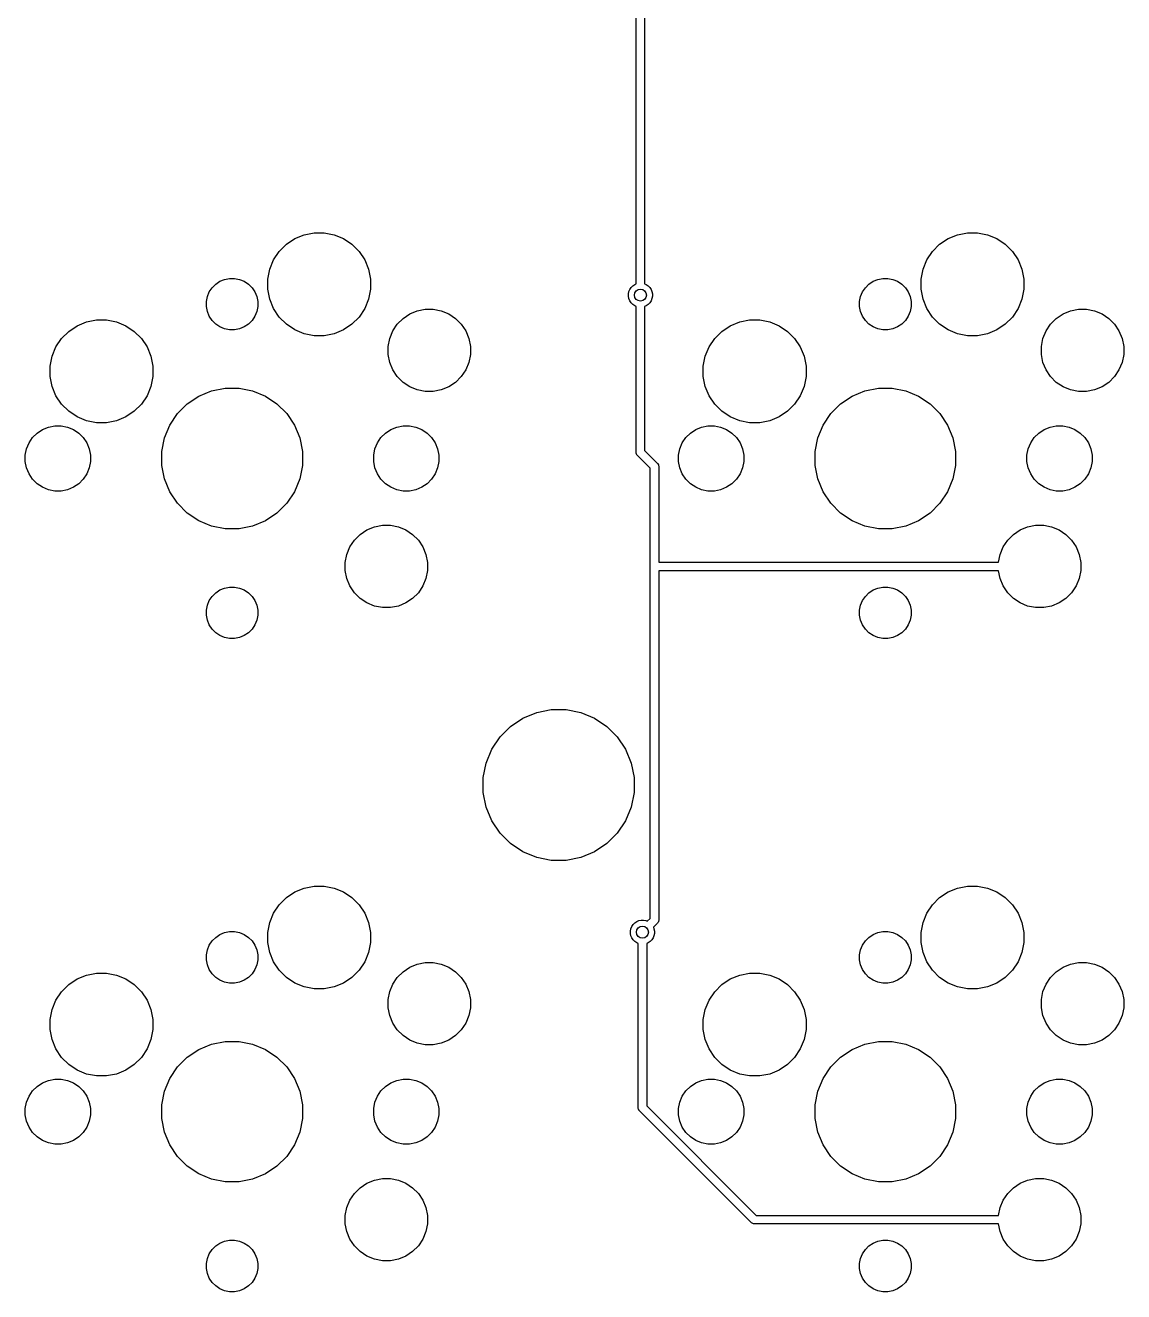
# Model space of a CAD drawing. Extents: x 111 to 185, y -151 to -34.
# Drawn here: x 111.44 to 143.47, y -144.95 to -108.02 of the extents above; entities that cross this region are included whole.
import ezdxf

# ---------------------------------------------------------------- set-up
doc = ezdxf.new("R2010")
doc.units = 0
doc.layers.add('BLACK', color=7, linetype='CONTINUOUS')

msp = doc.modelspace()

# ---------------------------------------------------------------- linework, layer by layer
at = {"layer": 'BLACK', "linetype": 'CONTINUOUS'}
for p, q in [((129.256, -115.56), (129.256, -104.686)), ((129.506, -104.875), (129.506, -115.56)), ((119.577, -114.128), (119.867, -114.07)), ((119.867, -114.07), (120.163, -114.07)), ((120.163, -114.07), (120.453, -114.128)), ((138.627, -114.128), (138.917, -114.07)), ((138.917, -114.07), (139.213, -114.07)), ((139.213, -114.07), (139.503, -114.128)), ((118.85, -114.614), (119.059, -114.405)), ((119.059, -114.405), (119.304, -114.241)), ((119.304, -114.241), (119.577, -114.128)), ((120.453, -114.128), (120.726, -114.241)), ((120.726, -114.241), (120.971, -114.405)), ((120.971, -114.405), (121.18, -114.614)), ((137.9, -114.614), (138.109, -114.405)), ((138.109, -114.405), (138.354, -114.241)), ((138.354, -114.241), (138.627, -114.128)), ((139.503, -114.128), (139.776, -114.241)), ((139.776, -114.241), (140.021, -114.405)), ((140.021, -114.405), (140.23, -114.614)), ((118.686, -114.859), (118.85, -114.614)), ((121.18, -114.614), (121.344, -114.859)), ((137.736, -114.859), (137.9, -114.614)), ((140.23, -114.614), (140.394, -114.859)), ((118.515, -115.422), (118.573, -115.132)), ((118.573, -115.132), (118.686, -114.859)), ((121.344, -114.859), (121.457, -115.132)), ((121.457, -115.132), (121.515, -115.422)), ((137.565, -115.422), (137.623, -115.132)), ((137.623, -115.132), (137.736, -114.859)), ((140.394, -114.859), (140.507, -115.132)), ((140.507, -115.132), (140.565, -115.422)), ((116.892, -115.672), (116.997, -115.567)), ((116.997, -115.567), (117.12, -115.485)), ((117.12, -115.485), (117.256, -115.429)), ((117.256, -115.429), (117.401, -115.4)), ((117.401, -115.4), (117.549, -115.4)), ((117.549, -115.4), (117.694, -115.429)), ((117.694, -115.429), (117.83, -115.485)), ((117.83, -115.485), (117.953, -115.567)), ((117.953, -115.567), (118.058, -115.672)), ((118.515, -115.718), (118.515, -115.422)), ((121.515, -115.422), (121.515, -115.718)), ((129.158, -115.616), (129.215, -115.577)), ((129.215, -115.577), (129.256, -115.56)), ((129.506, -115.56), (129.547, -115.577)), ((129.547, -115.577), (129.604, -115.616)), ((135.942, -115.672), (136.047, -115.567)), ((136.047, -115.567), (136.17, -115.485)), ((136.17, -115.485), (136.306, -115.429)), ((136.306, -115.429), (136.451, -115.4)), ((136.451, -115.4), (136.599, -115.4)), ((136.599, -115.4), (136.744, -115.429)), ((136.744, -115.429), (136.88, -115.485)), ((136.88, -115.485), (137.003, -115.567)), ((137.003, -115.567), (137.108, -115.672)), ((137.565, -115.718), (137.565, -115.422)), ((140.565, -115.422), (140.565, -115.718)), ((116.725, -116.076), (116.754, -115.931)), ((116.754, -115.931), (116.81, -115.795)), ((116.81, -115.795), (116.892, -115.672)), ((118.058, -115.672), (118.14, -115.795)), ((118.14, -115.795), (118.196, -115.931)), ((118.196, -115.931), (118.225, -116.076)), ((118.573, -116.008), (118.515, -115.718)), ((121.515, -115.718), (121.457, -116.008)), ((129.031, -115.853), (129.045, -115.785)), ((129.031, -115.922), (129.031, -115.853)), ((129.045, -115.99), (129.031, -115.922)), ((129.045, -115.785), (129.071, -115.722)), ((129.071, -115.722), (129.109, -115.664)), ((129.109, -115.664), (129.158, -115.616)), ((129.604, -115.616), (129.653, -115.664)), ((129.653, -115.664), (129.691, -115.722)), ((129.691, -115.722), (129.718, -115.785)), ((129.718, -115.785), (129.731, -115.853)), ((129.731, -115.922), (129.718, -115.99)), ((129.731, -115.853), (129.731, -115.922)), ((135.775, -116.076), (135.804, -115.931)), ((135.804, -115.931), (135.86, -115.795)), ((135.86, -115.795), (135.942, -115.672)), ((137.108, -115.672), (137.19, -115.795)), ((137.19, -115.795), (137.246, -115.931)), ((137.246, -115.931), (137.275, -116.076)), ((137.623, -116.008), (137.565, -115.718)), ((140.565, -115.718), (140.507, -116.008)), ((116.725, -116.224), (116.725, -116.076)), ((116.754, -116.369), (116.725, -116.224)), ((118.225, -116.224), (118.196, -116.369)), ((118.225, -116.076), (118.225, -116.224)), ((118.686, -116.281), (118.573, -116.008)), ((118.85, -116.526), (118.686, -116.281)), ((121.344, -116.281), (121.18, -116.526)), ((121.457, -116.008), (121.344, -116.281)), ((122.875, -116.346), (123.107, -116.3)), ((123.107, -116.3), (123.343, -116.3)), ((123.343, -116.3), (123.575, -116.346)), ((129.071, -116.053), (129.045, -115.99)), ((129.109, -116.111), (129.071, -116.053)), ((129.158, -116.159), (129.109, -116.111)), ((129.215, -116.198), (129.158, -116.159)), ((129.256, -116.215), (129.215, -116.198)), ((129.256, -120.467), (129.256, -116.215)), ((129.547, -116.198), (129.506, -116.215)), ((129.506, -116.215), (129.506, -120.421)), ((129.604, -116.159), (129.547, -116.198)), ((129.653, -116.111), (129.604, -116.159)), ((129.691, -116.053), (129.653, -116.111)), ((129.718, -115.99), (129.691, -116.053)), ((135.775, -116.224), (135.775, -116.076)), ((135.804, -116.369), (135.775, -116.224)), ((137.275, -116.224), (137.246, -116.369)), ((137.275, -116.076), (137.275, -116.224)), ((137.736, -116.281), (137.623, -116.008)), ((137.9, -116.526), (137.736, -116.281)), ((140.394, -116.281), (140.23, -116.526)), ((140.507, -116.008), (140.394, -116.281)), ((141.925, -116.346), (142.157, -116.3)), ((142.157, -116.3), (142.393, -116.3)), ((142.393, -116.3), (142.625, -116.346)), ((112.954, -116.781), (113.227, -116.668)), ((113.227, -116.668), (113.517, -116.61)), ((113.517, -116.61), (113.813, -116.61)), ((113.813, -116.61), (114.103, -116.668)), ((114.103, -116.668), (114.376, -116.781)), ((116.81, -116.505), (116.754, -116.369)), ((116.892, -116.628), (116.81, -116.505)), ((116.997, -116.733), (116.892, -116.628)), ((118.058, -116.628), (117.953, -116.733)), ((118.14, -116.505), (118.058, -116.628)), ((118.196, -116.369), (118.14, -116.505)), ((119.059, -116.735), (118.85, -116.526)), ((121.18, -116.526), (120.971, -116.735)), ((122.293, -116.735), (122.46, -116.568)), ((122.46, -116.568), (122.657, -116.437)), ((122.657, -116.437), (122.875, -116.346)), ((123.575, -116.346), (123.793, -116.437)), ((123.793, -116.437), (123.99, -116.568)), ((123.99, -116.568), (124.157, -116.735)), ((132.004, -116.781), (132.277, -116.668)), ((132.277, -116.668), (132.567, -116.61)), ((132.567, -116.61), (132.863, -116.61)), ((132.863, -116.61), (133.153, -116.668)), ((133.153, -116.668), (133.426, -116.781)), ((135.86, -116.505), (135.804, -116.369)), ((135.942, -116.628), (135.86, -116.505)), ((136.047, -116.733), (135.942, -116.628)), ((137.108, -116.628), (137.003, -116.733)), ((137.19, -116.505), (137.108, -116.628)), ((137.246, -116.369), (137.19, -116.505)), ((138.109, -116.735), (137.9, -116.526)), ((140.23, -116.526), (140.021, -116.735)), ((141.343, -116.735), (141.51, -116.568)), ((141.51, -116.568), (141.707, -116.437)), ((141.707, -116.437), (141.925, -116.346)), ((142.625, -116.346), (142.843, -116.437)), ((142.843, -116.437), (143.04, -116.568)), ((143.04, -116.568), (143.207, -116.735)), ((112.5, -117.154), (112.709, -116.945)), ((112.709, -116.945), (112.954, -116.781)), ((114.376, -116.781), (114.621, -116.945)), ((114.621, -116.945), (114.83, -117.154)), ((117.12, -116.815), (116.997, -116.733)), ((117.256, -116.871), (117.12, -116.815)), ((117.401, -116.9), (117.256, -116.871)), ((117.549, -116.9), (117.401, -116.9)), ((117.694, -116.871), (117.549, -116.9)), ((117.83, -116.815), (117.694, -116.871)), ((117.953, -116.733), (117.83, -116.815)), ((119.304, -116.899), (119.059, -116.735)), ((119.577, -117.012), (119.304, -116.899)), ((119.867, -117.07), (119.577, -117.012)), ((120.163, -117.07), (119.867, -117.07)), ((120.453, -117.012), (120.163, -117.07)), ((120.726, -116.899), (120.453, -117.012)), ((120.971, -116.735), (120.726, -116.899)), ((122.071, -117.15), (122.162, -116.932)), ((122.162, -116.932), (122.293, -116.735)), ((124.157, -116.735), (124.288, -116.932)), ((124.288, -116.932), (124.379, -117.15)), ((131.55, -117.154), (131.759, -116.945)), ((131.759, -116.945), (132.004, -116.781)), ((133.426, -116.781), (133.671, -116.945)), ((133.671, -116.945), (133.88, -117.154)), ((136.17, -116.815), (136.047, -116.733)), ((136.306, -116.871), (136.17, -116.815)), ((136.451, -116.9), (136.306, -116.871)), ((136.599, -116.9), (136.451, -116.9)), ((136.744, -116.871), (136.599, -116.9)), ((136.88, -116.815), (136.744, -116.871)), ((137.003, -116.733), (136.88, -116.815)), ((138.354, -116.899), (138.109, -116.735)), ((138.627, -117.012), (138.354, -116.899)), ((138.917, -117.07), (138.627, -117.012)), ((139.213, -117.07), (138.917, -117.07)), ((139.503, -117.012), (139.213, -117.07)), ((139.776, -116.899), (139.503, -117.012)), ((140.021, -116.735), (139.776, -116.899)), ((141.121, -117.15), (141.212, -116.932)), ((141.212, -116.932), (141.343, -116.735)), ((143.207, -116.735), (143.338, -116.932)), ((143.338, -116.932), (143.429, -117.15)), ((112.223, -117.672), (112.336, -117.399)), ((112.336, -117.399), (112.5, -117.154)), ((114.83, -117.154), (114.994, -117.399)), ((114.994, -117.399), (115.107, -117.672)), ((122.025, -117.382), (122.071, -117.15)), ((122.025, -117.618), (122.025, -117.382)), ((124.379, -117.15), (124.425, -117.382)), ((124.425, -117.382), (124.425, -117.618)), ((131.273, -117.672), (131.386, -117.399)), ((131.386, -117.399), (131.55, -117.154)), ((133.88, -117.154), (134.044, -117.399)), ((134.044, -117.399), (134.157, -117.672)), ((141.075, -117.382), (141.121, -117.15)), ((141.075, -117.618), (141.075, -117.382)), ((143.429, -117.15), (143.475, -117.382)), ((143.475, -117.382), (143.475, -117.618)), ((112.165, -117.962), (112.223, -117.672)), ((115.107, -117.672), (115.165, -117.962)), ((122.071, -117.85), (122.025, -117.618)), ((124.425, -117.618), (124.379, -117.85)), ((131.215, -117.962), (131.273, -117.672)), ((134.157, -117.672), (134.215, -117.962)), ((141.121, -117.85), (141.075, -117.618)), ((143.475, -117.618), (143.429, -117.85)), ((112.165, -118.258), (112.165, -117.962)), ((115.165, -117.962), (115.165, -118.258)), ((122.162, -118.068), (122.071, -117.85)), ((122.293, -118.265), (122.162, -118.068)), ((124.288, -118.068), (124.157, -118.265)), ((124.379, -117.85), (124.288, -118.068)), ((131.215, -118.258), (131.215, -117.962)), ((134.215, -117.962), (134.215, -118.258)), ((141.212, -118.068), (141.121, -117.85)), ((141.343, -118.265), (141.212, -118.068)), ((143.338, -118.068), (143.207, -118.265)), ((143.429, -117.85), (143.338, -118.068)), ((112.223, -118.548), (112.165, -118.258)), ((115.165, -118.258), (115.107, -118.548)), ((122.46, -118.432), (122.293, -118.265)), ((122.657, -118.563), (122.46, -118.432)), ((123.99, -118.432), (123.793, -118.563)), ((124.157, -118.265), (123.99, -118.432)), ((131.273, -118.548), (131.215, -118.258)), ((134.215, -118.258), (134.157, -118.548)), ((141.51, -118.432), (141.343, -118.265)), ((141.707, -118.563), (141.51, -118.432)), ((143.04, -118.432), (142.843, -118.563)), ((143.207, -118.265), (143.04, -118.432)), ((112.336, -118.821), (112.223, -118.548)), ((112.5, -119.066), (112.336, -118.821)), ((114.994, -118.821), (114.83, -119.066)), ((115.107, -118.548), (114.994, -118.821)), ((116.168, -119.058), (116.504, -118.833)), ((116.504, -118.833), (116.877, -118.679)), ((116.877, -118.679), (117.273, -118.6)), ((117.273, -118.6), (117.677, -118.6)), ((117.677, -118.6), (118.073, -118.679)), ((118.073, -118.679), (118.446, -118.833)), ((118.446, -118.833), (118.782, -119.058)), ((122.875, -118.654), (122.657, -118.563)), ((123.107, -118.7), (122.875, -118.654)), ((123.343, -118.7), (123.107, -118.7)), ((123.575, -118.654), (123.343, -118.7)), ((123.793, -118.563), (123.575, -118.654)), ((131.386, -118.821), (131.273, -118.548)), ((131.55, -119.066), (131.386, -118.821)), ((134.044, -118.821), (133.88, -119.066)), ((134.157, -118.548), (134.044, -118.821)), ((135.218, -119.058), (135.554, -118.833)), ((135.554, -118.833), (135.927, -118.679)), ((135.927, -118.679), (136.323, -118.6)), ((136.323, -118.6), (136.727, -118.6)), ((136.727, -118.6), (137.123, -118.679)), ((137.123, -118.679), (137.496, -118.833)), ((137.496, -118.833), (137.832, -119.058)), ((141.925, -118.654), (141.707, -118.563)), ((142.157, -118.7), (141.925, -118.654)), ((142.393, -118.7), (142.157, -118.7)), ((142.625, -118.654), (142.393, -118.7)), ((142.843, -118.563), (142.625, -118.654)), ((112.709, -119.275), (112.5, -119.066)), ((112.954, -119.439), (112.709, -119.275)), ((114.621, -119.275), (114.376, -119.439)), ((114.83, -119.066), (114.621, -119.275)), ((115.883, -119.343), (116.168, -119.058)), ((118.782, -119.058), (119.067, -119.343)), ((131.759, -119.275), (131.55, -119.066)), ((132.004, -119.439), (131.759, -119.275)), ((133.671, -119.275), (133.426, -119.439)), ((133.88, -119.066), (133.671, -119.275)), ((134.933, -119.343), (135.218, -119.058)), ((137.832, -119.058), (138.117, -119.343)), ((113.227, -119.552), (112.954, -119.439)), ((113.517, -119.61), (113.227, -119.552)), ((113.813, -119.61), (113.517, -119.61)), ((114.103, -119.552), (113.813, -119.61)), ((114.376, -119.439), (114.103, -119.552)), ((115.658, -119.679), (115.883, -119.343)), ((119.067, -119.343), (119.292, -119.679)), ((132.277, -119.552), (132.004, -119.439)), ((132.567, -119.61), (132.277, -119.552)), ((132.863, -119.61), (132.567, -119.61)), ((133.153, -119.552), (132.863, -119.61)), ((133.426, -119.439), (133.153, -119.552)), ((134.708, -119.679), (134.933, -119.343)), ((138.117, -119.343), (138.342, -119.679)), ((111.657, -120.044), (111.789, -119.912)), ((111.789, -119.912), (111.945, -119.808)), ((111.945, -119.808), (112.118, -119.737)), ((112.118, -119.737), (112.301, -119.7)), ((112.301, -119.7), (112.489, -119.7)), ((112.489, -119.7), (112.672, -119.737)), ((112.672, -119.737), (112.845, -119.808)), ((112.845, -119.808), (113.001, -119.912)), ((113.001, -119.912), (113.133, -120.044)), ((115.504, -120.052), (115.658, -119.679)), ((119.292, -119.679), (119.446, -120.052)), ((121.817, -120.044), (121.949, -119.912)), ((121.949, -119.912), (122.105, -119.808)), ((122.105, -119.808), (122.278, -119.737)), ((122.278, -119.737), (122.461, -119.7)), ((122.461, -119.7), (122.649, -119.7)), ((122.649, -119.7), (122.832, -119.737)), ((122.832, -119.737), (123.005, -119.808)), ((123.005, -119.808), (123.161, -119.912)), ((123.161, -119.912), (123.293, -120.044)), ((130.707, -120.044), (130.839, -119.912)), ((130.839, -119.912), (130.995, -119.808)), ((130.995, -119.808), (131.168, -119.737)), ((131.168, -119.737), (131.351, -119.7)), ((131.351, -119.7), (131.539, -119.7)), ((131.539, -119.7), (131.722, -119.737)), ((131.722, -119.737), (131.895, -119.808)), ((131.895, -119.808), (132.051, -119.912)), ((132.051, -119.912), (132.183, -120.044)), ((134.554, -120.052), (134.708, -119.679)), ((138.342, -119.679), (138.496, -120.052)), ((140.867, -120.044), (140.999, -119.912)), ((140.999, -119.912), (141.155, -119.808)), ((141.155, -119.808), (141.328, -119.737)), ((141.328, -119.737), (141.511, -119.7)), ((141.511, -119.7), (141.699, -119.7)), ((141.699, -119.7), (141.882, -119.737)), ((141.882, -119.737), (142.055, -119.808)), ((142.055, -119.808), (142.211, -119.912)), ((142.211, -119.912), (142.343, -120.044)), ((111.445, -120.556), (111.482, -120.373)), ((111.482, -120.373), (111.553, -120.2)), ((111.553, -120.2), (111.657, -120.044)), ((113.133, -120.044), (113.237, -120.2)), ((113.237, -120.2), (113.308, -120.373)), ((113.308, -120.373), (113.345, -120.556)), ((115.425, -120.448), (115.504, -120.052)), ((119.446, -120.052), (119.525, -120.448)), ((121.605, -120.556), (121.642, -120.373)), ((121.642, -120.373), (121.713, -120.2)), ((121.713, -120.2), (121.817, -120.044)), ((123.293, -120.044), (123.397, -120.2)), ((123.397, -120.2), (123.468, -120.373)), ((123.468, -120.373), (123.505, -120.556)), ((130.495, -120.556), (130.532, -120.373)), ((130.532, -120.373), (130.603, -120.2)), ((130.603, -120.2), (130.707, -120.044)), ((132.183, -120.044), (132.287, -120.2)), ((132.287, -120.2), (132.358, -120.373)), ((132.358, -120.373), (132.395, -120.556)), ((134.475, -120.448), (134.554, -120.052)), ((138.496, -120.052), (138.575, -120.448)), ((140.655, -120.556), (140.692, -120.373)), ((140.692, -120.373), (140.763, -120.2)), ((140.763, -120.2), (140.867, -120.044)), ((142.343, -120.044), (142.447, -120.2)), ((142.447, -120.2), (142.518, -120.373)), ((142.518, -120.373), (142.555, -120.556)), ((111.445, -120.744), (111.445, -120.556)), ((111.482, -120.927), (111.445, -120.744)), ((113.345, -120.744), (113.308, -120.927)), ((113.345, -120.556), (113.345, -120.744)), ((115.425, -120.852), (115.425, -120.448)), ((119.525, -120.448), (119.525, -120.852)), ((121.605, -120.744), (121.605, -120.556)), ((121.642, -120.927), (121.605, -120.744)), ((123.505, -120.744), (123.468, -120.927)), ((123.505, -120.556), (123.505, -120.744)), ((129.256, -120.473), (129.256, -120.467)), ((129.256, -120.479), (129.256, -120.473)), ((129.258, -120.498), (129.256, -120.479)), ((129.256, -120.479), (129.256, -120.479)), ((129.265, -120.521), (129.258, -120.498)), ((129.277, -120.543), (129.265, -120.521)), ((129.292, -120.562), (129.277, -120.543)), ((129.297, -120.566), (129.292, -120.562)), ((129.665, -120.934), (129.297, -120.566)), ((129.506, -120.421), (129.874, -120.789)), ((130.495, -120.744), (130.495, -120.556)), ((130.532, -120.927), (130.495, -120.744)), ((132.395, -120.744), (132.358, -120.927)), ((132.395, -120.556), (132.395, -120.744)), ((134.475, -120.852), (134.475, -120.448)), ((138.575, -120.448), (138.575, -120.852)), ((140.655, -120.744), (140.655, -120.556)), ((140.692, -120.927), (140.655, -120.744)), ((142.555, -120.744), (142.518, -120.927)), ((142.555, -120.556), (142.555, -120.744)), ((111.553, -121.1), (111.482, -120.927)), ((111.657, -121.256), (111.553, -121.1)), ((113.237, -121.1), (113.133, -121.256)), ((113.308, -120.927), (113.237, -121.1)), ((115.504, -121.248), (115.425, -120.852)), ((119.525, -120.852), (119.446, -121.248)), ((121.713, -121.1), (121.642, -120.927)), ((121.817, -121.256), (121.713, -121.1)), ((123.397, -121.1), (123.293, -121.256)), ((123.468, -120.927), (123.397, -121.1)), ((129.665, -123.327), (129.665, -120.934)), ((129.874, -120.789), (129.879, -120.793)), ((129.879, -120.793), (129.883, -120.798)), ((129.883, -120.798), (129.883, -120.798)), ((129.883, -120.798), (129.892, -120.81)), ((129.892, -120.81), (129.894, -120.812)), ((129.894, -120.812), (129.906, -120.834)), ((129.906, -120.834), (129.913, -120.857)), ((129.913, -120.857), (129.915, -120.876)), ((129.915, -120.876), (129.915, -120.876)), ((129.915, -120.876), (129.916, -120.882)), ((129.916, -120.882), (129.915, -120.888)), ((129.915, -120.888), (129.915, -123.675)), ((130.603, -121.1), (130.532, -120.927)), ((130.707, -121.256), (130.603, -121.1)), ((132.287, -121.1), (132.183, -121.256)), ((132.358, -120.927), (132.287, -121.1)), ((134.554, -121.248), (134.475, -120.852)), ((138.575, -120.852), (138.496, -121.248)), ((140.763, -121.1), (140.692, -120.927)), ((140.867, -121.256), (140.763, -121.1)), ((142.447, -121.1), (142.343, -121.256)), ((142.518, -120.927), (142.447, -121.1)), ((111.789, -121.388), (111.657, -121.256)), ((111.945, -121.492), (111.789, -121.388)), ((112.118, -121.563), (111.945, -121.492)), ((112.845, -121.492), (112.672, -121.563)), ((113.001, -121.388), (112.845, -121.492)), ((113.133, -121.256), (113.001, -121.388)), ((115.658, -121.621), (115.504, -121.248)), ((119.446, -121.248), (119.292, -121.621)), ((121.949, -121.388), (121.817, -121.256)), ((122.105, -121.492), (121.949, -121.388)), ((122.278, -121.563), (122.105, -121.492)), ((123.005, -121.492), (122.832, -121.563)), ((123.161, -121.388), (123.005, -121.492)), ((123.293, -121.256), (123.161, -121.388)), ((130.839, -121.388), (130.707, -121.256)), ((130.995, -121.492), (130.839, -121.388)), ((131.168, -121.563), (130.995, -121.492)), ((131.895, -121.492), (131.722, -121.563)), ((132.051, -121.388), (131.895, -121.492)), ((132.183, -121.256), (132.051, -121.388)), ((134.708, -121.621), (134.554, -121.248)), ((138.496, -121.248), (138.342, -121.621)), ((140.999, -121.388), (140.867, -121.256)), ((141.155, -121.492), (140.999, -121.388)), ((141.328, -121.563), (141.155, -121.492)), ((142.055, -121.492), (141.882, -121.563)), ((142.211, -121.388), (142.055, -121.492)), ((142.343, -121.256), (142.211, -121.388)), ((112.301, -121.6), (112.118, -121.563)), ((112.489, -121.6), (112.301, -121.6)), ((112.672, -121.563), (112.489, -121.6)), ((115.883, -121.957), (115.658, -121.621)), ((119.292, -121.621), (119.067, -121.957)), ((122.461, -121.6), (122.278, -121.563)), ((122.649, -121.6), (122.461, -121.6)), ((122.832, -121.563), (122.649, -121.6)), ((131.351, -121.6), (131.168, -121.563)), ((131.539, -121.6), (131.351, -121.6)), ((131.722, -121.563), (131.539, -121.6)), ((134.933, -121.957), (134.708, -121.621)), ((138.342, -121.621), (138.117, -121.957)), ((141.511, -121.6), (141.328, -121.563)), ((141.699, -121.6), (141.511, -121.6)), ((141.882, -121.563), (141.699, -121.6)), ((116.168, -122.242), (115.883, -121.957)), ((119.067, -121.957), (118.782, -122.242)), ((135.218, -122.242), (134.933, -121.957)), ((138.117, -121.957), (137.832, -122.242)), ((116.504, -122.467), (116.168, -122.242)), ((116.877, -122.621), (116.504, -122.467)), ((118.446, -122.467), (118.073, -122.621)), ((118.782, -122.242), (118.446, -122.467)), ((121.625, -122.646), (121.857, -122.6)), ((121.857, -122.6), (122.093, -122.6)), ((122.093, -122.6), (122.325, -122.646)), ((135.554, -122.467), (135.218, -122.242)), ((135.927, -122.621), (135.554, -122.467)), ((137.496, -122.467), (137.123, -122.621)), ((137.832, -122.242), (137.496, -122.467)), ((140.675, -122.646), (140.907, -122.6)), ((140.907, -122.6), (141.143, -122.6)), ((141.143, -122.6), (141.375, -122.646)), ((117.273, -122.7), (116.877, -122.621)), ((117.677, -122.7), (117.273, -122.7)), ((118.073, -122.621), (117.677, -122.7)), ((121.043, -123.035), (121.21, -122.868)), ((121.21, -122.868), (121.407, -122.737)), ((121.407, -122.737), (121.625, -122.646)), ((122.325, -122.646), (122.543, -122.737)), ((122.543, -122.737), (122.74, -122.868)), ((122.74, -122.868), (122.907, -123.035)), ((136.323, -122.7), (135.927, -122.621)), ((136.727, -122.7), (136.323, -122.7)), ((137.123, -122.621), (136.727, -122.7)), ((140.093, -123.035), (140.26, -122.868)), ((140.26, -122.868), (140.457, -122.737)), ((140.457, -122.737), (140.675, -122.646)), ((141.375, -122.646), (141.593, -122.737)), ((141.593, -122.737), (141.79, -122.868)), ((141.79, -122.868), (141.957, -123.035)), ((120.821, -123.45), (120.912, -123.232)), ((120.912, -123.232), (121.043, -123.035)), ((122.907, -123.035), (123.038, -123.232)), ((123.038, -123.232), (123.129, -123.45)), ((129.665, -123.823), (129.665, -123.327)), ((129.665, -123.327), (129.665, -123.327)), ((139.871, -123.45), (139.962, -123.232)), ((139.962, -123.232), (140.093, -123.035)), ((141.957, -123.035), (142.088, -123.232)), ((142.088, -123.232), (142.179, -123.45)), ((120.775, -123.682), (120.821, -123.45)), ((120.775, -123.918), (120.775, -123.682)), ((123.129, -123.45), (123.175, -123.682)), ((123.175, -123.682), (123.175, -123.918)), ((129.915, -123.675), (139.826, -123.675)), ((139.826, -123.675), (139.871, -123.45)), ((142.179, -123.45), (142.225, -123.682)), ((142.225, -123.682), (142.225, -123.918)), ((120.821, -124.15), (120.775, -123.918)), ((123.175, -123.918), (123.129, -124.15)), ((129.664, -123.829), (129.665, -123.823)), ((129.665, -123.835), (129.664, -123.829)), ((129.665, -134.064), (129.665, -123.835)), ((129.665, -123.835), (129.665, -123.835)), ((129.665, -123.835), (129.665, -123.835)), ((139.826, -123.925), (129.915, -123.925)), ((129.915, -123.925), (129.915, -134.11)), ((139.871, -124.15), (139.826, -123.925)), ((142.225, -123.918), (142.179, -124.15)), ((117.12, -124.485), (117.256, -124.429)), ((117.256, -124.429), (117.401, -124.4)), ((117.401, -124.4), (117.549, -124.4)), ((117.549, -124.4), (117.694, -124.429)), ((117.694, -124.429), (117.83, -124.485)), ((120.912, -124.368), (120.821, -124.15)), ((121.043, -124.565), (120.912, -124.368)), ((123.038, -124.368), (122.907, -124.565)), ((123.129, -124.15), (123.038, -124.368)), ((136.17, -124.485), (136.306, -124.429)), ((136.306, -124.429), (136.451, -124.4)), ((136.451, -124.4), (136.599, -124.4)), ((136.599, -124.4), (136.744, -124.429)), ((136.744, -124.429), (136.88, -124.485)), ((139.962, -124.368), (139.871, -124.15)), ((140.093, -124.565), (139.962, -124.368)), ((142.088, -124.368), (141.957, -124.565)), ((142.179, -124.15), (142.088, -124.368)), ((116.754, -124.931), (116.81, -124.795)), ((116.81, -124.795), (116.892, -124.672)), ((116.892, -124.672), (116.997, -124.567)), ((116.997, -124.567), (117.12, -124.485)), ((117.83, -124.485), (117.953, -124.567)), ((117.953, -124.567), (118.058, -124.672)), ((118.058, -124.672), (118.14, -124.795)), ((118.14, -124.795), (118.196, -124.931)), ((121.21, -124.732), (121.043, -124.565)), ((121.407, -124.863), (121.21, -124.732)), ((122.74, -124.732), (122.543, -124.863)), ((122.907, -124.565), (122.74, -124.732)), ((135.804, -124.931), (135.86, -124.795)), ((135.86, -124.795), (135.942, -124.672)), ((135.942, -124.672), (136.047, -124.567)), ((136.047, -124.567), (136.17, -124.485)), ((136.88, -124.485), (137.003, -124.567)), ((137.003, -124.567), (137.108, -124.672)), ((137.108, -124.672), (137.19, -124.795)), ((137.19, -124.795), (137.246, -124.931)), ((140.26, -124.732), (140.093, -124.565)), ((140.457, -124.863), (140.26, -124.732)), ((141.79, -124.732), (141.593, -124.863)), ((141.957, -124.565), (141.79, -124.732)), ((116.725, -125.076), (116.754, -124.931)), ((116.725, -125.224), (116.725, -125.076)), ((118.196, -124.931), (118.225, -125.076)), ((118.225, -125.076), (118.225, -125.224)), ((121.625, -124.954), (121.407, -124.863)), ((121.857, -125), (121.625, -124.954)), ((122.093, -125), (121.857, -125)), ((122.325, -124.954), (122.093, -125)), ((122.543, -124.863), (122.325, -124.954)), ((135.775, -125.076), (135.804, -124.931)), ((135.775, -125.224), (135.775, -125.076)), ((137.246, -124.931), (137.275, -125.076)), ((137.275, -125.076), (137.275, -125.224)), ((140.675, -124.954), (140.457, -124.863)), ((140.907, -125), (140.675, -124.954)), ((141.143, -125), (140.907, -125)), ((141.375, -124.954), (141.143, -125)), ((141.593, -124.863), (141.375, -124.954)), ((116.754, -125.369), (116.725, -125.224)), ((116.81, -125.505), (116.754, -125.369)), ((116.892, -125.628), (116.81, -125.505)), ((118.14, -125.505), (118.058, -125.628)), ((118.196, -125.369), (118.14, -125.505)), ((118.225, -125.224), (118.196, -125.369)), ((135.804, -125.369), (135.775, -125.224)), ((135.86, -125.505), (135.804, -125.369)), ((135.942, -125.628), (135.86, -125.505)), ((137.19, -125.505), (137.108, -125.628)), ((137.246, -125.369), (137.19, -125.505)), ((137.275, -125.224), (137.246, -125.369)), ((116.997, -125.733), (116.892, -125.628)), ((117.12, -125.815), (116.997, -125.733)), ((117.256, -125.871), (117.12, -125.815)), ((117.401, -125.9), (117.256, -125.871)), ((117.549, -125.9), (117.401, -125.9)), ((117.694, -125.871), (117.549, -125.9)), ((117.83, -125.815), (117.694, -125.871)), ((117.953, -125.733), (117.83, -125.815)), ((118.058, -125.628), (117.953, -125.733)), ((136.047, -125.733), (135.942, -125.628)), ((136.17, -125.815), (136.047, -125.733)), ((136.306, -125.871), (136.17, -125.815)), ((136.451, -125.9), (136.306, -125.871)), ((136.599, -125.9), (136.451, -125.9)), ((136.744, -125.871), (136.599, -125.9)), ((136.88, -125.815), (136.744, -125.871)), ((137.003, -125.733), (136.88, -125.815)), ((137.108, -125.628), (137.003, -125.733)), ((125.958, -128.225), (126.358, -128.06)), ((126.358, -128.06), (126.783, -127.975)), ((126.783, -127.975), (127.217, -127.975)), ((127.217, -127.975), (127.642, -128.06)), ((127.642, -128.06), (128.042, -128.225)), ((125.291, -128.773), (125.598, -128.466)), ((125.598, -128.466), (125.958, -128.225)), ((128.042, -128.225), (128.402, -128.466)), ((128.402, -128.466), (128.709, -128.773)), ((125.05, -129.133), (125.291, -128.773)), ((128.709, -128.773), (128.95, -129.133)), ((124.885, -129.533), (125.05, -129.133)), ((128.95, -129.133), (129.115, -129.533)), ((124.8, -129.958), (124.885, -129.533)), ((129.115, -129.533), (129.2, -129.958)), ((124.8, -130.392), (124.8, -129.958)), ((129.2, -129.958), (129.2, -130.392)), ((124.885, -130.817), (124.8, -130.392)), ((129.2, -130.392), (129.115, -130.817)), ((125.05, -131.217), (124.885, -130.817)), ((129.115, -130.817), (128.95, -131.217)), ((125.291, -131.577), (125.05, -131.217)), ((128.95, -131.217), (128.709, -131.577)), ((125.598, -131.884), (125.291, -131.577)), ((128.709, -131.577), (128.402, -131.884)), ((125.958, -132.125), (125.598, -131.884)), ((126.358, -132.29), (125.958, -132.125)), ((128.042, -132.125), (127.642, -132.29)), ((128.402, -131.884), (128.042, -132.125)), ((126.783, -132.375), (126.358, -132.29)), ((127.217, -132.375), (126.783, -132.375)), ((127.642, -132.29), (127.217, -132.375)), ((119.059, -133.455), (119.304, -133.291)), ((119.304, -133.291), (119.577, -133.178)), ((119.577, -133.178), (119.867, -133.12)), ((119.867, -133.12), (120.163, -133.12)), ((120.163, -133.12), (120.453, -133.178)), ((120.453, -133.178), (120.726, -133.291)), ((120.726, -133.291), (120.971, -133.455)), ((138.109, -133.455), (138.354, -133.291)), ((138.354, -133.291), (138.627, -133.178)), ((138.627, -133.178), (138.917, -133.12)), ((138.917, -133.12), (139.213, -133.12)), ((139.213, -133.12), (139.503, -133.178)), ((139.503, -133.178), (139.776, -133.291)), ((139.776, -133.291), (140.021, -133.455)), ((118.686, -133.909), (118.85, -133.664)), ((118.85, -133.664), (119.059, -133.455)), ((120.971, -133.455), (121.18, -133.664)), ((121.18, -133.664), (121.344, -133.909)), ((137.736, -133.909), (137.9, -133.664)), ((137.9, -133.664), (138.109, -133.455)), ((140.021, -133.455), (140.23, -133.664)), ((140.23, -133.664), (140.394, -133.909)), ((118.573, -134.182), (118.686, -133.909)), ((121.344, -133.909), (121.457, -134.182)), ((137.623, -134.182), (137.736, -133.909)), ((140.394, -133.909), (140.507, -134.182)), ((118.515, -134.472), (118.573, -134.182)), ((121.457, -134.182), (121.515, -134.472)), ((129.09, -134.432), (129.103, -134.364)), ((129.103, -134.364), (129.13, -134.3)), ((129.13, -134.3), (129.168, -134.243)), ((129.168, -134.243), (129.217, -134.194)), ((129.217, -134.194), (129.274, -134.156)), ((129.274, -134.156), (129.338, -134.129)), ((129.338, -134.129), (129.406, -134.116)), ((129.406, -134.116), (129.474, -134.116)), ((129.474, -134.116), (129.542, -134.129)), ((129.542, -134.129), (129.583, -134.146)), ((129.583, -134.146), (129.665, -134.064)), ((129.874, -134.209), (129.76, -134.323)), ((129.76, -134.323), (129.777, -134.364)), ((129.777, -134.364), (129.79, -134.432)), ((129.879, -134.205), (129.874, -134.209)), ((129.883, -134.2), (129.879, -134.205)), ((129.894, -134.186), (129.883, -134.2)), ((129.883, -134.2), (129.883, -134.2)), ((129.906, -134.164), (129.894, -134.186)), ((129.909, -134.156), (129.906, -134.164)), ((129.913, -134.141), (129.909, -134.156)), ((129.915, -134.122), (129.913, -134.141)), ((129.915, -134.11), (129.916, -134.116)), ((129.916, -134.116), (129.915, -134.122)), ((129.915, -134.122), (129.915, -134.122)), ((137.565, -134.472), (137.623, -134.182)), ((140.507, -134.182), (140.565, -134.472)), ((116.81, -134.845), (116.892, -134.722)), ((116.892, -134.722), (116.997, -134.617)), ((116.997, -134.617), (117.12, -134.535)), ((117.12, -134.535), (117.256, -134.479)), ((117.256, -134.479), (117.401, -134.45)), ((117.401, -134.45), (117.549, -134.45)), ((117.549, -134.45), (117.694, -134.479)), ((117.694, -134.479), (117.83, -134.535)), ((117.83, -134.535), (117.953, -134.617)), ((117.953, -134.617), (118.058, -134.722)), ((118.058, -134.722), (118.14, -134.845)), ((118.515, -134.768), (118.515, -134.472)), ((118.573, -135.058), (118.515, -134.768)), ((121.515, -134.768), (121.457, -135.058)), ((121.515, -134.472), (121.515, -134.768)), ((129.09, -134.5), (129.09, -134.432)), ((129.103, -134.568), (129.09, -134.5)), ((129.13, -134.632), (129.103, -134.568)), ((129.168, -134.689), (129.13, -134.632)), ((129.217, -134.738), (129.168, -134.689)), ((129.274, -134.776), (129.217, -134.738)), ((129.315, -134.793), (129.274, -134.776)), ((129.315, -139.576), (129.315, -134.793)), ((129.606, -134.776), (129.565, -134.793)), ((129.565, -134.793), (129.565, -139.53)), ((129.663, -134.738), (129.606, -134.776)), ((129.712, -134.689), (129.663, -134.738)), ((129.75, -134.632), (129.712, -134.689)), ((129.777, -134.568), (129.75, -134.632)), ((129.79, -134.5), (129.777, -134.568)), ((129.79, -134.432), (129.79, -134.5)), ((135.86, -134.845), (135.942, -134.722)), ((135.942, -134.722), (136.047, -134.617)), ((136.047, -134.617), (136.17, -134.535)), ((136.17, -134.535), (136.306, -134.479)), ((136.306, -134.479), (136.451, -134.45)), ((136.451, -134.45), (136.599, -134.45)), ((136.599, -134.45), (136.744, -134.479)), ((136.744, -134.479), (136.88, -134.535)), ((136.88, -134.535), (137.003, -134.617)), ((137.003, -134.617), (137.108, -134.722)), ((137.108, -134.722), (137.19, -134.845)), ((137.565, -134.768), (137.565, -134.472)), ((137.623, -135.058), (137.565, -134.768)), ((140.565, -134.768), (140.507, -135.058)), ((140.565, -134.472), (140.565, -134.768)), ((116.725, -135.126), (116.754, -134.981)), ((116.725, -135.274), (116.725, -135.126)), ((116.754, -134.981), (116.81, -134.845)), ((118.14, -134.845), (118.196, -134.981)), ((118.196, -134.981), (118.225, -135.126)), ((118.225, -135.126), (118.225, -135.274)), ((118.686, -135.331), (118.573, -135.058)), ((121.457, -135.058), (121.344, -135.331)), ((135.775, -135.126), (135.804, -134.981)), ((135.775, -135.274), (135.775, -135.126)), ((135.804, -134.981), (135.86, -134.845)), ((137.19, -134.845), (137.246, -134.981)), ((137.246, -134.981), (137.275, -135.126)), ((137.275, -135.126), (137.275, -135.274)), ((137.736, -135.331), (137.623, -135.058)), ((140.507, -135.058), (140.394, -135.331)), ((116.754, -135.419), (116.725, -135.274)), ((116.81, -135.555), (116.754, -135.419)), ((118.196, -135.419), (118.14, -135.555)), ((118.225, -135.274), (118.196, -135.419)), ((118.85, -135.576), (118.686, -135.331)), ((121.344, -135.331), (121.18, -135.576)), ((122.46, -135.618), (122.657, -135.487)), ((122.657, -135.487), (122.875, -135.396)), ((122.875, -135.396), (123.107, -135.35)), ((123.107, -135.35), (123.343, -135.35)), ((123.343, -135.35), (123.575, -135.396)), ((123.575, -135.396), (123.793, -135.487)), ((123.793, -135.487), (123.99, -135.618)), ((135.804, -135.419), (135.775, -135.274)), ((135.86, -135.555), (135.804, -135.419)), ((137.246, -135.419), (137.19, -135.555)), ((137.275, -135.274), (137.246, -135.419)), ((137.9, -135.576), (137.736, -135.331)), ((140.394, -135.331), (140.23, -135.576)), ((141.51, -135.618), (141.707, -135.487)), ((141.707, -135.487), (141.925, -135.396)), ((141.925, -135.396), (142.157, -135.35)), ((142.157, -135.35), (142.393, -135.35)), ((142.393, -135.35), (142.625, -135.396)), ((142.625, -135.396), (142.843, -135.487)), ((142.843, -135.487), (143.04, -135.618)), ((112.709, -135.995), (112.954, -135.831)), ((112.954, -135.831), (113.227, -135.718)), ((113.227, -135.718), (113.517, -135.66)), ((113.517, -135.66), (113.813, -135.66)), ((113.813, -135.66), (114.103, -135.718)), ((114.103, -135.718), (114.376, -135.831)), ((114.376, -135.831), (114.621, -135.995)), ((116.892, -135.678), (116.81, -135.555)), ((116.997, -135.783), (116.892, -135.678)), ((117.12, -135.865), (116.997, -135.783)), ((117.256, -135.921), (117.12, -135.865)), ((117.83, -135.865), (117.694, -135.921)), ((117.953, -135.783), (117.83, -135.865)), ((118.058, -135.678), (117.953, -135.783)), ((118.14, -135.555), (118.058, -135.678)), ((119.059, -135.785), (118.85, -135.576)), ((119.304, -135.949), (119.059, -135.785)), ((120.971, -135.785), (120.726, -135.949)), ((121.18, -135.576), (120.971, -135.785)), ((122.162, -135.982), (122.293, -135.785)), ((122.293, -135.785), (122.46, -135.618)), ((123.99, -135.618), (124.157, -135.785)), ((124.157, -135.785), (124.288, -135.982)), ((131.759, -135.995), (132.004, -135.831)), ((132.004, -135.831), (132.277, -135.718)), ((132.277, -135.718), (132.567, -135.66)), ((132.567, -135.66), (132.863, -135.66)), ((132.863, -135.66), (133.153, -135.718)), ((133.153, -135.718), (133.426, -135.831)), ((133.426, -135.831), (133.671, -135.995)), ((135.942, -135.678), (135.86, -135.555)), ((136.047, -135.783), (135.942, -135.678)), ((136.17, -135.865), (136.047, -135.783)), ((136.306, -135.921), (136.17, -135.865)), ((136.88, -135.865), (136.744, -135.921)), ((137.003, -135.783), (136.88, -135.865)), ((137.108, -135.678), (137.003, -135.783)), ((137.19, -135.555), (137.108, -135.678)), ((138.109, -135.785), (137.9, -135.576)), ((138.354, -135.949), (138.109, -135.785)), ((140.021, -135.785), (139.776, -135.949)), ((140.23, -135.576), (140.021, -135.785)), ((141.212, -135.982), (141.343, -135.785)), ((141.343, -135.785), (141.51, -135.618)), ((143.04, -135.618), (143.207, -135.785)), ((143.207, -135.785), (143.338, -135.982)), ((112.336, -136.449), (112.5, -136.204)), ((112.5, -136.204), (112.709, -135.995)), ((114.621, -135.995), (114.83, -136.204)), ((114.83, -136.204), (114.994, -136.449)), ((117.401, -135.95), (117.256, -135.921)), ((117.549, -135.95), (117.401, -135.95)), ((117.694, -135.921), (117.549, -135.95)), ((119.577, -136.062), (119.304, -135.949)), ((119.867, -136.12), (119.577, -136.062)), ((120.163, -136.12), (119.867, -136.12)), ((120.453, -136.062), (120.163, -136.12)), ((120.726, -135.949), (120.453, -136.062)), ((122.025, -136.432), (122.071, -136.2)), ((122.071, -136.2), (122.162, -135.982)), ((124.288, -135.982), (124.379, -136.2)), ((124.379, -136.2), (124.425, -136.432)), ((131.386, -136.449), (131.55, -136.204)), ((131.55, -136.204), (131.759, -135.995)), ((133.671, -135.995), (133.88, -136.204)), ((133.88, -136.204), (134.044, -136.449)), ((136.451, -135.95), (136.306, -135.921)), ((136.599, -135.95), (136.451, -135.95)), ((136.744, -135.921), (136.599, -135.95)), ((138.627, -136.062), (138.354, -135.949)), ((138.917, -136.12), (138.627, -136.062)), ((139.213, -136.12), (138.917, -136.12)), ((139.503, -136.062), (139.213, -136.12)), ((139.776, -135.949), (139.503, -136.062)), ((141.075, -136.432), (141.121, -136.2)), ((141.121, -136.2), (141.212, -135.982)), ((143.338, -135.982), (143.429, -136.2)), ((143.429, -136.2), (143.475, -136.432)), ((112.223, -136.722), (112.336, -136.449)), ((114.994, -136.449), (115.107, -136.722)), ((122.025, -136.668), (122.025, -136.432)), ((124.425, -136.432), (124.425, -136.668)), ((131.273, -136.722), (131.386, -136.449)), ((134.044, -136.449), (134.157, -136.722)), ((141.075, -136.668), (141.075, -136.432)), ((143.475, -136.432), (143.475, -136.668)), ((112.165, -137.012), (112.223, -136.722)), ((112.165, -137.308), (112.165, -137.012)), ((115.107, -136.722), (115.165, -137.012)), ((115.165, -137.012), (115.165, -137.308)), ((122.071, -136.9), (122.025, -136.668)), ((122.162, -137.118), (122.071, -136.9)), ((124.379, -136.9), (124.288, -137.118)), ((124.425, -136.668), (124.379, -136.9)), ((131.215, -137.012), (131.273, -136.722)), ((131.215, -137.308), (131.215, -137.012)), ((134.157, -136.722), (134.215, -137.012)), ((134.215, -137.012), (134.215, -137.308)), ((141.121, -136.9), (141.075, -136.668)), ((141.212, -137.118), (141.121, -136.9)), ((143.429, -136.9), (143.338, -137.118)), ((143.475, -136.668), (143.429, -136.9)), ((112.223, -137.598), (112.165, -137.308)), ((115.165, -137.308), (115.107, -137.598)), ((122.293, -137.315), (122.162, -137.118)), ((122.46, -137.482), (122.293, -137.315)), ((124.157, -137.315), (123.99, -137.482)), ((124.288, -137.118), (124.157, -137.315)), ((131.273, -137.598), (131.215, -137.308)), ((134.215, -137.308), (134.157, -137.598)), ((141.343, -137.315), (141.212, -137.118)), ((141.51, -137.482), (141.343, -137.315)), ((143.207, -137.315), (143.04, -137.482)), ((143.338, -137.118), (143.207, -137.315)), ((112.336, -137.871), (112.223, -137.598)), ((115.107, -137.598), (114.994, -137.871)), ((116.504, -137.883), (116.877, -137.729)), ((116.877, -137.729), (117.273, -137.65)), ((117.273, -137.65), (117.677, -137.65)), ((117.677, -137.65), (118.073, -137.729)), ((118.073, -137.729), (118.446, -137.883)), ((122.657, -137.613), (122.46, -137.482)), ((122.875, -137.704), (122.657, -137.613)), ((123.107, -137.75), (122.875, -137.704)), ((123.343, -137.75), (123.107, -137.75)), ((123.575, -137.704), (123.343, -137.75)), ((123.793, -137.613), (123.575, -137.704)), ((123.99, -137.482), (123.793, -137.613)), ((131.386, -137.871), (131.273, -137.598)), ((134.157, -137.598), (134.044, -137.871)), ((135.554, -137.883), (135.927, -137.729)), ((135.927, -137.729), (136.323, -137.65)), ((136.323, -137.65), (136.727, -137.65)), ((136.727, -137.65), (137.123, -137.729)), ((137.123, -137.729), (137.496, -137.883)), ((141.707, -137.613), (141.51, -137.482)), ((141.925, -137.704), (141.707, -137.613)), ((142.157, -137.75), (141.925, -137.704)), ((142.393, -137.75), (142.157, -137.75)), ((142.625, -137.704), (142.393, -137.75)), ((142.843, -137.613), (142.625, -137.704)), ((143.04, -137.482), (142.843, -137.613)), ((112.5, -138.116), (112.336, -137.871)), ((112.709, -138.325), (112.5, -138.116)), ((114.83, -138.116), (114.621, -138.325)), ((114.994, -137.871), (114.83, -138.116)), ((115.883, -138.393), (116.168, -138.108)), ((116.168, -138.108), (116.504, -137.883)), ((118.446, -137.883), (118.782, -138.108)), ((118.782, -138.108), (119.067, -138.393)), ((131.55, -138.116), (131.386, -137.871)), ((131.759, -138.325), (131.55, -138.116)), ((133.88, -138.116), (133.671, -138.325)), ((134.044, -137.871), (133.88, -138.116)), ((134.933, -138.393), (135.218, -138.108)), ((135.218, -138.108), (135.554, -137.883)), ((137.496, -137.883), (137.832, -138.108)), ((137.832, -138.108), (138.117, -138.393)), ((112.954, -138.489), (112.709, -138.325)), ((113.227, -138.602), (112.954, -138.489)), ((114.376, -138.489), (114.103, -138.602)), ((114.621, -138.325), (114.376, -138.489)), ((115.658, -138.729), (115.883, -138.393)), ((119.067, -138.393), (119.292, -138.729)), ((132.004, -138.489), (131.759, -138.325)), ((132.277, -138.602), (132.004, -138.489)), ((133.426, -138.489), (133.153, -138.602)), ((133.671, -138.325), (133.426, -138.489)), ((134.708, -138.729), (134.933, -138.393)), ((138.117, -138.393), (138.342, -138.729)), ((111.789, -138.962), (111.945, -138.858)), ((111.945, -138.858), (112.118, -138.787)), ((112.118, -138.787), (112.301, -138.75)), ((112.301, -138.75), (112.489, -138.75)), ((112.489, -138.75), (112.672, -138.787)), ((112.672, -138.787), (112.845, -138.858)), ((112.845, -138.858), (113.001, -138.962)), ((113.517, -138.66), (113.227, -138.602)), ((113.813, -138.66), (113.517, -138.66)), ((114.103, -138.602), (113.813, -138.66)), ((115.504, -139.102), (115.658, -138.729)), ((119.292, -138.729), (119.446, -139.102)), ((121.949, -138.962), (122.105, -138.858)), ((122.105, -138.858), (122.278, -138.787)), ((122.278, -138.787), (122.461, -138.75)), ((122.461, -138.75), (122.649, -138.75)), ((122.649, -138.75), (122.832, -138.787)), ((122.832, -138.787), (123.005, -138.858)), ((123.005, -138.858), (123.161, -138.962)), ((130.839, -138.962), (130.995, -138.858)), ((130.995, -138.858), (131.168, -138.787)), ((131.168, -138.787), (131.351, -138.75)), ((131.351, -138.75), (131.539, -138.75)), ((131.539, -138.75), (131.722, -138.787)), ((131.722, -138.787), (131.895, -138.858)), ((131.895, -138.858), (132.051, -138.962)), ((132.567, -138.66), (132.277, -138.602)), ((132.863, -138.66), (132.567, -138.66)), ((133.153, -138.602), (132.863, -138.66)), ((134.554, -139.102), (134.708, -138.729)), ((138.342, -138.729), (138.496, -139.102)), ((140.999, -138.962), (141.155, -138.858)), ((141.155, -138.858), (141.328, -138.787)), ((141.328, -138.787), (141.511, -138.75)), ((141.511, -138.75), (141.699, -138.75)), ((141.699, -138.75), (141.882, -138.787)), ((141.882, -138.787), (142.055, -138.858)), ((142.055, -138.858), (142.211, -138.962)), ((111.553, -139.25), (111.657, -139.094)), ((111.657, -139.094), (111.789, -138.962)), ((113.001, -138.962), (113.133, -139.094)), ((113.133, -139.094), (113.237, -139.25)), ((115.425, -139.498), (115.504, -139.102)), ((119.446, -139.102), (119.525, -139.498)), ((121.713, -139.25), (121.817, -139.094)), ((121.817, -139.094), (121.949, -138.962)), ((123.161, -138.962), (123.293, -139.094)), ((123.293, -139.094), (123.397, -139.25)), ((130.603, -139.25), (130.707, -139.094)), ((130.707, -139.094), (130.839, -138.962)), ((132.051, -138.962), (132.183, -139.094)), ((132.183, -139.094), (132.287, -139.25)), ((134.475, -139.498), (134.554, -139.102)), ((138.496, -139.102), (138.575, -139.498)), ((140.763, -139.25), (140.867, -139.094)), ((140.867, -139.094), (140.999, -138.962)), ((142.211, -138.962), (142.343, -139.094)), ((142.343, -139.094), (142.447, -139.25)), ((111.445, -139.606), (111.482, -139.423)), ((111.482, -139.423), (111.553, -139.25)), ((113.237, -139.25), (113.308, -139.423)), ((113.308, -139.423), (113.345, -139.606)), ((115.425, -139.902), (115.425, -139.498)), ((119.525, -139.498), (119.525, -139.902)), ((121.605, -139.606), (121.642, -139.423)), ((121.642, -139.423), (121.713, -139.25)), ((123.397, -139.25), (123.468, -139.423)), ((123.468, -139.423), (123.505, -139.606)), ((129.314, -139.582), (129.315, -139.576)), ((129.315, -139.588), (129.314, -139.582)), ((129.317, -139.607), (129.315, -139.588)), ((129.315, -139.588), (129.315, -139.588)), ((129.565, -139.53), (132.76, -142.725)), ((130.495, -139.606), (130.532, -139.423)), ((130.532, -139.423), (130.603, -139.25)), ((132.287, -139.25), (132.358, -139.423)), ((132.358, -139.423), (132.395, -139.606)), ((134.475, -139.902), (134.475, -139.498)), ((138.575, -139.498), (138.575, -139.902)), ((140.655, -139.606), (140.692, -139.423)), ((140.692, -139.423), (140.763, -139.25)), ((142.447, -139.25), (142.518, -139.423)), ((142.518, -139.423), (142.555, -139.606)), ((111.445, -139.794), (111.445, -139.606)), ((111.482, -139.977), (111.445, -139.794)), ((113.345, -139.794), (113.308, -139.977)), ((113.345, -139.606), (113.345, -139.794)), ((115.504, -140.298), (115.425, -139.902)), ((119.525, -139.902), (119.446, -140.298)), ((121.605, -139.794), (121.605, -139.606)), ((121.642, -139.977), (121.605, -139.794)), ((123.505, -139.794), (123.468, -139.977)), ((123.505, -139.606), (123.505, -139.794)), ((129.324, -139.63), (129.317, -139.607)), ((129.336, -139.652), (129.324, -139.63)), ((129.351, -139.671), (129.336, -139.652)), ((129.356, -139.675), (129.351, -139.671)), ((132.615, -142.934), (129.356, -139.675)), ((130.495, -139.794), (130.495, -139.606)), ((130.532, -139.977), (130.495, -139.794)), ((132.395, -139.794), (132.358, -139.977)), ((132.395, -139.606), (132.395, -139.794)), ((134.554, -140.298), (134.475, -139.902)), ((138.575, -139.902), (138.496, -140.298)), ((140.655, -139.794), (140.655, -139.606)), ((140.692, -139.977), (140.655, -139.794)), ((142.555, -139.794), (142.518, -139.977)), ((142.555, -139.606), (142.555, -139.794)), ((111.553, -140.15), (111.482, -139.977)), ((111.657, -140.306), (111.553, -140.15)), ((111.789, -140.438), (111.657, -140.306)), ((113.133, -140.306), (113.001, -140.438)), ((113.237, -140.15), (113.133, -140.306)), ((113.308, -139.977), (113.237, -140.15)), ((115.658, -140.671), (115.504, -140.298)), ((119.446, -140.298), (119.292, -140.671)), ((121.713, -140.15), (121.642, -139.977)), ((121.817, -140.306), (121.713, -140.15)), ((121.949, -140.438), (121.817, -140.306)), ((123.293, -140.306), (123.161, -140.438)), ((123.397, -140.15), (123.293, -140.306)), ((123.468, -139.977), (123.397, -140.15)), ((130.603, -140.15), (130.532, -139.977)), ((130.707, -140.306), (130.603, -140.15)), ((130.839, -140.438), (130.707, -140.306)), ((132.183, -140.306), (132.051, -140.438)), ((132.287, -140.15), (132.183, -140.306)), ((132.358, -139.977), (132.287, -140.15)), ((134.708, -140.671), (134.554, -140.298)), ((138.496, -140.298), (138.342, -140.671)), ((140.763, -140.15), (140.692, -139.977)), ((140.867, -140.306), (140.763, -140.15)), ((140.999, -140.438), (140.867, -140.306)), ((142.343, -140.306), (142.211, -140.438)), ((142.447, -140.15), (142.343, -140.306)), ((142.518, -139.977), (142.447, -140.15)), ((111.945, -140.542), (111.789, -140.438)), ((112.118, -140.613), (111.945, -140.542)), ((112.301, -140.65), (112.118, -140.613)), ((112.489, -140.65), (112.301, -140.65)), ((112.672, -140.613), (112.489, -140.65)), ((112.845, -140.542), (112.672, -140.613)), ((113.001, -140.438), (112.845, -140.542)), ((115.883, -141.007), (115.658, -140.671)), ((119.292, -140.671), (119.067, -141.007)), ((122.105, -140.542), (121.949, -140.438)), ((122.278, -140.613), (122.105, -140.542)), ((122.461, -140.65), (122.278, -140.613)), ((122.649, -140.65), (122.461, -140.65)), ((122.832, -140.613), (122.649, -140.65)), ((123.005, -140.542), (122.832, -140.613)), ((123.161, -140.438), (123.005, -140.542)), ((130.995, -140.542), (130.839, -140.438)), ((131.168, -140.613), (130.995, -140.542)), ((131.351, -140.65), (131.168, -140.613)), ((131.539, -140.65), (131.351, -140.65)), ((131.722, -140.613), (131.539, -140.65)), ((131.895, -140.542), (131.722, -140.613)), ((132.051, -140.438), (131.895, -140.542)), ((134.933, -141.007), (134.708, -140.671)), ((138.342, -140.671), (138.117, -141.007)), ((141.155, -140.542), (140.999, -140.438)), ((141.328, -140.613), (141.155, -140.542)), ((141.511, -140.65), (141.328, -140.613)), ((141.699, -140.65), (141.511, -140.65)), ((141.882, -140.613), (141.699, -140.65)), ((142.055, -140.542), (141.882, -140.613)), ((142.211, -140.438), (142.055, -140.542)), ((116.168, -141.292), (115.883, -141.007)), ((119.067, -141.007), (118.782, -141.292)), ((135.218, -141.292), (134.933, -141.007)), ((138.117, -141.007), (137.832, -141.292)), ((116.504, -141.517), (116.168, -141.292)), ((118.782, -141.292), (118.446, -141.517)), ((135.554, -141.517), (135.218, -141.292)), ((137.832, -141.292), (137.496, -141.517)), ((116.877, -141.671), (116.504, -141.517)), ((117.273, -141.75), (116.877, -141.671)), ((117.677, -141.75), (117.273, -141.75)), ((118.073, -141.671), (117.677, -141.75)), ((118.446, -141.517), (118.073, -141.671)), ((121.21, -141.918), (121.407, -141.787)), ((121.407, -141.787), (121.625, -141.696)), ((121.625, -141.696), (121.857, -141.65)), ((121.857, -141.65), (122.093, -141.65)), ((122.093, -141.65), (122.325, -141.696)), ((122.325, -141.696), (122.543, -141.787)), ((122.543, -141.787), (122.74, -141.918)), ((135.927, -141.671), (135.554, -141.517)), ((136.323, -141.75), (135.927, -141.671)), ((136.727, -141.75), (136.323, -141.75)), ((137.123, -141.671), (136.727, -141.75)), ((137.496, -141.517), (137.123, -141.671)), ((140.26, -141.918), (140.457, -141.787)), ((140.457, -141.787), (140.675, -141.696)), ((140.675, -141.696), (140.907, -141.65)), ((140.907, -141.65), (141.143, -141.65)), ((141.143, -141.65), (141.375, -141.696)), ((141.375, -141.696), (141.593, -141.787)), ((141.593, -141.787), (141.79, -141.918)), ((120.912, -142.282), (121.043, -142.085)), ((121.043, -142.085), (121.21, -141.918)), ((122.74, -141.918), (122.907, -142.085)), ((122.907, -142.085), (123.038, -142.282)), ((139.962, -142.282), (140.093, -142.085)), ((140.093, -142.085), (140.26, -141.918)), ((141.79, -141.918), (141.957, -142.085)), ((141.957, -142.085), (142.088, -142.282)), ((120.775, -142.732), (120.821, -142.5)), ((120.821, -142.5), (120.912, -142.282)), ((123.038, -142.282), (123.129, -142.5)), ((123.129, -142.5), (123.175, -142.732)), ((139.826, -142.725), (139.871, -142.5)), ((139.871, -142.5), (139.962, -142.282)), ((142.088, -142.282), (142.179, -142.5)), ((142.179, -142.5), (142.225, -142.732)), ((120.775, -142.968), (120.775, -142.732)), ((123.175, -142.732), (123.175, -142.968)), ((132.76, -142.725), (139.826, -142.725)), ((142.225, -142.732), (142.225, -142.968)), ((120.821, -143.2), (120.775, -142.968)), ((120.912, -143.418), (120.821, -143.2)), ((123.129, -143.2), (123.038, -143.418)), ((123.175, -142.968), (123.129, -143.2)), ((132.619, -142.939), (132.615, -142.934)), ((132.624, -142.943), (132.619, -142.939)), ((132.638, -142.954), (132.624, -142.943)), ((132.624, -142.943), (132.624, -142.943)), ((132.66, -142.966), (132.638, -142.954)), ((132.683, -142.973), (132.66, -142.966)), ((132.702, -142.975), (132.683, -142.973)), ((132.708, -142.976), (132.702, -142.975)), ((132.702, -142.975), (132.702, -142.975)), ((132.714, -142.975), (132.708, -142.976)), ((139.826, -142.975), (132.714, -142.975)), ((139.871, -143.2), (139.826, -142.975)), ((139.962, -143.418), (139.871, -143.2)), ((142.179, -143.2), (142.088, -143.418)), ((142.225, -142.968), (142.179, -143.2)), ((116.892, -143.722), (116.997, -143.617)), ((116.997, -143.617), (117.12, -143.535)), ((117.12, -143.535), (117.256, -143.479)), ((117.256, -143.479), (117.401, -143.45)), ((117.401, -143.45), (117.549, -143.45)), ((117.549, -143.45), (117.694, -143.479)), ((117.694, -143.479), (117.83, -143.535)), ((117.83, -143.535), (117.953, -143.617)), ((117.953, -143.617), (118.058, -143.722)), ((121.043, -143.615), (120.912, -143.418)), ((121.21, -143.782), (121.043, -143.615)), ((122.907, -143.615), (122.74, -143.782)), ((123.038, -143.418), (122.907, -143.615)), ((135.942, -143.722), (136.047, -143.617)), ((136.047, -143.617), (136.17, -143.535)), ((136.17, -143.535), (136.306, -143.479)), ((136.306, -143.479), (136.451, -143.45)), ((136.451, -143.45), (136.599, -143.45)), ((136.599, -143.45), (136.744, -143.479)), ((136.744, -143.479), (136.88, -143.535)), ((136.88, -143.535), (137.003, -143.617)), ((137.003, -143.617), (137.108, -143.722)), ((140.093, -143.615), (139.962, -143.418)), ((140.26, -143.782), (140.093, -143.615)), ((141.957, -143.615), (141.79, -143.782)), ((142.088, -143.418), (141.957, -143.615)), ((116.725, -144.126), (116.754, -143.981)), ((116.754, -143.981), (116.81, -143.845)), ((116.81, -143.845), (116.892, -143.722)), ((118.058, -143.722), (118.14, -143.845)), ((118.14, -143.845), (118.196, -143.981)), ((118.196, -143.981), (118.225, -144.126)), ((121.407, -143.913), (121.21, -143.782)), ((121.625, -144.004), (121.407, -143.913)), ((121.857, -144.05), (121.625, -144.004)), ((122.325, -144.004), (122.093, -144.05)), ((122.543, -143.913), (122.325, -144.004)), ((122.74, -143.782), (122.543, -143.913)), ((135.775, -144.126), (135.804, -143.981)), ((135.804, -143.981), (135.86, -143.845)), ((135.86, -143.845), (135.942, -143.722)), ((137.108, -143.722), (137.19, -143.845)), ((137.19, -143.845), (137.246, -143.981)), ((137.246, -143.981), (137.275, -144.126)), ((140.457, -143.913), (140.26, -143.782)), ((140.675, -144.004), (140.457, -143.913)), ((140.907, -144.05), (140.675, -144.004)), ((141.375, -144.004), (141.143, -144.05)), ((141.593, -143.913), (141.375, -144.004)), ((141.79, -143.782), (141.593, -143.913)), ((116.725, -144.274), (116.725, -144.126)), ((116.754, -144.419), (116.725, -144.274)), ((118.225, -144.274), (118.196, -144.419)), ((118.225, -144.126), (118.225, -144.274)), ((122.093, -144.05), (121.857, -144.05)), ((135.775, -144.274), (135.775, -144.126)), ((135.804, -144.419), (135.775, -144.274)), ((137.275, -144.274), (137.246, -144.419)), ((137.275, -144.126), (137.275, -144.274)), ((141.143, -144.05), (140.907, -144.05)), ((116.81, -144.555), (116.754, -144.419)), ((116.892, -144.678), (116.81, -144.555)), ((116.997, -144.783), (116.892, -144.678)), ((118.058, -144.678), (117.953, -144.783)), ((118.14, -144.555), (118.058, -144.678)), ((118.196, -144.419), (118.14, -144.555)), ((135.86, -144.555), (135.804, -144.419)), ((135.942, -144.678), (135.86, -144.555)), ((136.047, -144.783), (135.942, -144.678)), ((137.108, -144.678), (137.003, -144.783)), ((137.19, -144.555), (137.108, -144.678)), ((137.246, -144.419), (137.19, -144.555)), ((117.12, -144.865), (116.997, -144.783)), ((117.256, -144.921), (117.12, -144.865)), ((117.401, -144.95), (117.256, -144.921)), ((117.549, -144.95), (117.401, -144.95)), ((117.694, -144.921), (117.549, -144.95)), ((117.83, -144.865), (117.694, -144.921)), ((117.953, -144.783), (117.83, -144.865)), ((136.17, -144.865), (136.047, -144.783)), ((136.306, -144.921), (136.17, -144.865)), ((136.451, -144.95), (136.306, -144.921)), ((136.599, -144.95), (136.451, -144.95)), ((136.744, -144.921), (136.599, -144.95)), ((136.88, -144.865), (136.744, -144.921)), ((137.003, -144.783), (136.88, -144.865))]:
    msp.add_line(p, q, dxfattribs=at)
at = {"layer": 'BLACK'}
for centre in [(129.381, -115.887), (129.44, -134.466)]:
    msp.add_circle(centre, 0.175, dxfattribs=at)

doc.saveas('drawing.dxf')
